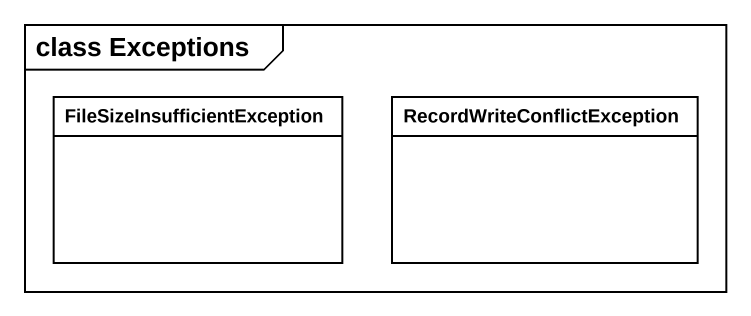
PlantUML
@startuml
mainframe class Exceptions
hide circle
hide empty members
class "FileSizeInsufficientException" as FileSizeInsufficientExceptio
class RecordWriteConflictException
@enduml
